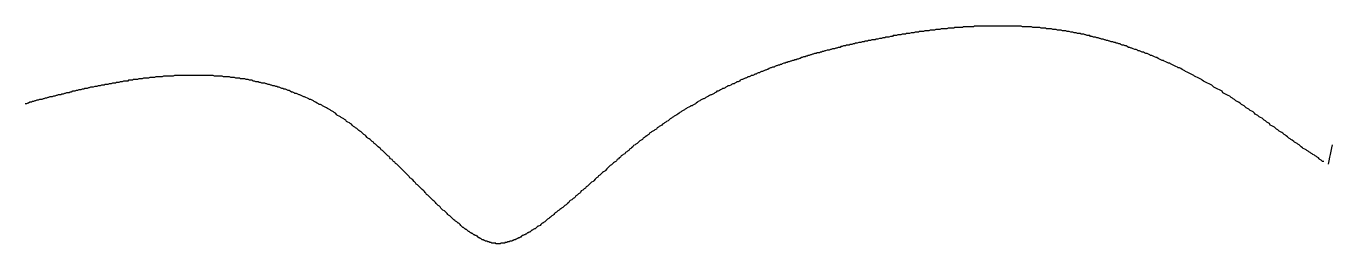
# Model space of a CAD drawing. Header units: millimetres. Extents: x 35 to 605, y 64 to 964.
# Drawn here: x 321.2 to 340.17, y 452.53 to 455.7 of the extents above; entities that cross this region are included whole.
import ezdxf

# ---------------------------------------------------------------- set-up
doc = ezdxf.new("R2010")
doc.units = ezdxf.units.MM

msp = doc.modelspace()

# ---------------------------------------------------------------- linework, layer by layer
for points in [[(340.057, 453.728, 0), (340.037, 453.728, 0), (340.027, 453.738, 0), (340.017, 453.748, 0), (339.997, 453.758, 0), (339.987, 453.768, 0), (339.977, 453.778, 0), (339.957, 453.788, 0), (339.947, 453.798, 0), (339.927, 453.808, 0), (339.917, 453.818, 0), (339.897, 453.828, 0), (339.887, 453.838, 0), (339.867, 453.848, 0), (339.857, 453.858, 0), (339.837, 453.868, 0), (339.827, 453.878, 0), (339.807, 453.888, 0), (339.797, 453.898, 0), (339.777, 453.908, 0), (339.757, 453.918, 0), (339.747, 453.928, 0), (339.727, 453.938, 0), (339.717, 453.948, 0), (339.697, 453.968, 0), (339.677, 453.978, 0), (339.667, 453.988, 0), (339.647, 453.998, 0), (339.627, 454.008, 0), (339.617, 454.018, 0), (339.597, 454.038, 0), (339.577, 454.048, 0), (339.567, 454.058, 0), (339.547, 454.068, 0), (339.527, 454.088, 0), (339.507, 454.098, 0), (339.497, 454.108, 0), (339.477, 454.118, 0), (339.457, 454.138, 0), (339.447, 454.148, 0), (339.427, 454.158, 0), (339.407, 454.168, 0), (339.387, 454.188, 0), (339.367, 454.198, 0), (339.357, 454.208, 0), (339.337, 454.228, 0), (339.317, 454.238, 0), (339.297, 454.248, 0), (339.277, 454.258, 0), (339.267, 454.278, 0), (339.247, 454.288, 0), (339.227, 454.298, 0), (339.207, 454.318, 0), (339.187, 454.328, 0), (339.177, 454.338, 0), (339.157, 454.358, 0), (339.137, 454.368, 0), (339.117, 454.378, 0), (339.097, 454.398, 0), (339.077, 454.408, 0), (339.057, 454.418, 0), (339.047, 454.428, 0), (339.027, 454.448, 0), (339.007, 454.458, 0), (338.987, 454.468, 0), (338.967, 454.488, 0), (338.947, 454.498, 0), (338.927, 454.508, 0), (338.907, 454.528, 0), (338.897, 454.538, 0), (338.877, 454.548, 0), (338.857, 454.558, 0), (338.837, 454.578, 0), (338.817, 454.588, 0), (338.797, 454.598, 0), (338.777, 454.608, 0), (338.757, 454.628, 0), (338.737, 454.638, 0), (338.727, 454.648, 0), (338.707, 454.658, 0), (338.687, 454.678, 0), (338.667, 454.688, 0), (338.647, 454.698, 0), (338.627, 454.708, 0), (338.607, 454.718, 0), (338.587, 454.728, 0), (338.577, 454.748, 0), (338.557, 454.758, 0), (338.537, 454.768, 0), (338.517, 454.778, 0), (338.497, 454.788, 0), (338.477, 454.798, 0), (338.457, 454.808, 0), (338.437, 454.828, 0), (338.427, 454.838, 0), (338.407, 454.848, 0), (338.387, 454.858, 0), (338.367, 454.868, 0), (338.347, 454.878, 0), (338.327, 454.888, 0), (338.307, 454.898, 0), (338.287, 454.908, 0), (338.277, 454.918, 0), (338.257, 454.928, 0), (338.237, 454.938, 0), (338.217, 454.948, 0), (338.197, 454.958, 0), (338.177, 454.968, 0), (338.167, 454.978, 0), (338.147, 454.988, 0), (338.127, 454.998, 0), (338.107, 455.008, 0), (338.087, 455.018, 0), (338.067, 455.028, 0), (338.047, 455.038, 0), (338.037, 455.048, 0), (338.017, 455.058, 0), (337.997, 455.068, 0), (337.977, 455.078, 0), (337.957, 455.088, 0), (337.937, 455.088, 0), (337.927, 455.098, 0), (337.907, 455.108, 0), (337.887, 455.118, 0), (337.867, 455.128, 0), (337.847, 455.138, 0), (337.827, 455.148, 0), (337.817, 455.158, 0), (337.797, 455.158, 0), (337.777, 455.168, 0), (337.757, 455.178, 0), (337.737, 455.188, 0), (337.727, 455.198, 0), (337.707, 455.198, 0), (337.687, 455.208, 0), (337.667, 455.218, 0), (337.647, 455.228, 0), (337.627, 455.238, 0), (337.617, 455.238, 0), (337.597, 455.248, 0), (337.577, 455.258, 0), (337.557, 455.268, 0), (337.537, 455.268, 0), (337.527, 455.278, 0), (337.507, 455.288, 0), (337.487, 455.298, 0), (337.467, 455.298, 0), (337.447, 455.308, 0), (337.437, 455.318, 0), (337.417, 455.318, 0), (337.397, 455.328, 0), (337.377, 455.338, 0), (337.357, 455.338, 0), (337.347, 455.348, 0), (337.327, 455.358, 0), (337.307, 455.358, 0), (337.287, 455.368, 0), (337.267, 455.378, 0), (337.257, 455.378, 0), (337.237, 455.388, 0), (337.217, 455.388, 0), (337.197, 455.398, 0), (337.187, 455.408, 0), (337.167, 455.408, 0), (337.147, 455.418, 0), (337.127, 455.418, 0), (337.107, 455.428, 0), (337.097, 455.438, 0), (337.077, 455.438, 0), (337.057, 455.448, 0), (337.037, 455.448, 0), (337.027, 455.458, 0), (337.007, 455.458, 0), (336.987, 455.468, 0), (336.967, 455.468, 0), (336.947, 455.478, 0), (336.937, 455.478, 0), (336.917, 455.488, 0), (336.897, 455.488, 0), (336.877, 455.498, 0), (336.867, 455.498, 0), (336.847, 455.508, 0), (336.827, 455.508, 0), (336.807, 455.518, 0), (336.797, 455.518, 0), (336.777, 455.528, 0), (336.757, 455.528, 0), (336.737, 455.538, 0), (336.727, 455.538, 0), (336.707, 455.538, 0), (336.687, 455.548, 0), (336.667, 455.548, 0), (336.657, 455.558, 0), (336.637, 455.558, 0), (336.617, 455.558, 0), (336.597, 455.568, 0), (336.587, 455.568, 0), (336.567, 455.578, 0), (336.547, 455.578, 0), (336.527, 455.578, 0), (336.517, 455.588, 0), (336.497, 455.588, 0), (336.477, 455.588, 0), (336.457, 455.598, 0), (336.447, 455.598, 0), (336.427, 455.598, 0), (336.407, 455.608, 0), (336.387, 455.608, 0), (336.377, 455.608, 0), (336.357, 455.618, 0), (336.337, 455.618, 0), (336.327, 455.618, 0), (336.307, 455.628, 0), (336.287, 455.628, 0), (336.267, 455.628, 0), (336.257, 455.628, 0), (336.237, 455.638, 0), (336.217, 455.638, 0), (336.207, 455.638, 0), (336.187, 455.638, 0), (336.167, 455.648, 0), (336.147, 455.648, 0), (336.137, 455.648, 0), (336.117, 455.648, 0), (336.097, 455.658, 0), (336.087, 455.658, 0), (336.067, 455.658, 0), (336.047, 455.658, 0), (336.027, 455.658, 0), (336.017, 455.668, 0), (335.997, 455.668, 0), (335.977, 455.668, 0), (335.967, 455.668, 0), (335.947, 455.668, 0), (335.927, 455.678, 0), (335.917, 455.678, 0), (335.897, 455.678, 0), (335.877, 455.678, 0), (335.857, 455.678, 0), (335.847, 455.678, 0), (335.827, 455.678, 0), (335.807, 455.688, 0), (335.797, 455.688, 0), (335.777, 455.688, 0), (335.757, 455.688, 0), (335.747, 455.688, 0), (335.727, 455.688, 0), (335.707, 455.688, 0), (335.697, 455.688, 0), (335.677, 455.688, 0), (335.657, 455.698, 0), (335.647, 455.698, 0), (335.627, 455.698, 0), (335.607, 455.698, 0), (335.597, 455.698, 0), (335.577, 455.698, 0), (335.557, 455.698, 0), (335.547, 455.698, 0), (335.527, 455.698, 0), (335.507, 455.698, 0), (335.497, 455.698, 0), (335.477, 455.698, 0), (335.457, 455.698, 0), (335.447, 455.698, 0), (335.427, 455.698, 0), (335.407, 455.698, 0), (335.397, 455.698, 0), (335.377, 455.698, 0), (335.357, 455.698, 0), (335.347, 455.698, 0), (335.327, 455.698, 0), (335.307, 455.698, 0), (335.297, 455.698, 0), (335.277, 455.698, 0), (335.257, 455.698, 0), (335.247, 455.698, 0), (335.227, 455.698, 0), (335.207, 455.698, 0), (335.197, 455.698, 0), (335.177, 455.698, 0), (335.157, 455.698, 0), (335.147, 455.698, 0), (335.127, 455.698, 0), (335.117, 455.698, 0), (335.097, 455.698, 0), (335.077, 455.698, 0), (335.067, 455.698, 0), (335.047, 455.698, 0), (335.027, 455.698, 0), (335.017, 455.698, 0), (334.997, 455.698, 0), (334.977, 455.698, 0), (334.967, 455.688, 0), (334.947, 455.688, 0), (334.937, 455.688, 0), (334.917, 455.688, 0), (334.897, 455.688, 0), (334.887, 455.688, 0), (334.867, 455.688, 0), (334.847, 455.688, 0), (334.837, 455.688, 0), (334.817, 455.688, 0), (334.807, 455.678, 0), (334.787, 455.678, 0), (334.767, 455.678, 0), (334.757, 455.678, 0), (334.737, 455.678, 0), (334.717, 455.678, 0), (334.707, 455.678, 0), (334.687, 455.678, 0), (334.677, 455.668, 0), (334.657, 455.668, 0), (334.637, 455.668, 0), (334.627, 455.668, 0), (334.607, 455.668, 0), (334.597, 455.668, 0), (334.577, 455.658, 0), (334.557, 455.658, 0), (334.547, 455.658, 0), (334.527, 455.658, 0), (334.517, 455.658, 0), (334.497, 455.658, 0), (334.477, 455.648, 0), (334.467, 455.648, 0), (334.447, 455.648, 0), (334.437, 455.648, 0), (334.417, 455.648, 0), (334.397, 455.638, 0), (334.387, 455.638, 0), (334.367, 455.638, 0), (334.357, 455.638, 0), (334.337, 455.638, 0), (334.317, 455.628, 0), (334.307, 455.628, 0), (334.287, 455.628, 0), (334.277, 455.628, 0), (334.257, 455.628, 0), (334.237, 455.618, 0), (334.227, 455.618, 0), (334.207, 455.618, 0), (334.197, 455.618, 0), (334.177, 455.618, 0), (334.167, 455.608, 0), (334.147, 455.608, 0), (334.127, 455.608, 0), (334.117, 455.608, 0), (334.097, 455.598, 0), (334.087, 455.598, 0), (334.067, 455.598, 0), (334.057, 455.598, 0), (334.037, 455.588, 0), (334.017, 455.588, 0), (334.007, 455.588, 0), (333.987, 455.588, 0), (333.977, 455.578, 0), (333.957, 455.578, 0), (333.947, 455.578, 0), (333.927, 455.578, 0), (333.907, 455.568, 0), (333.897, 455.568, 0), (333.877, 455.568, 0), (333.867, 455.568, 0), (333.847, 455.558, 0), (333.837, 455.558, 0), (333.817, 455.558, 0), (333.797, 455.558, 0), (333.787, 455.548, 0), (333.767, 455.548, 0), (333.757, 455.548, 0), (333.737, 455.538, 0), (333.727, 455.538, 0), (333.707, 455.538, 0), (333.687, 455.538, 0), (333.677, 455.528, 0), (333.657, 455.528, 0), (333.647, 455.528, 0), (333.627, 455.518, 0), (333.617, 455.518, 0), (333.597, 455.518, 0), (333.577, 455.508, 0), (333.567, 455.508, 0), (333.547, 455.508, 0), (333.537, 455.498, 0), (333.517, 455.498, 0), (333.497, 455.498, 0), (333.487, 455.498, 0), (333.467, 455.488, 0), (333.457, 455.488, 0), (333.437, 455.488, 0), (333.427, 455.478, 0), (333.407, 455.478, 0), (333.387, 455.478, 0), (333.377, 455.468, 0), (333.357, 455.468, 0), (333.347, 455.468, 0), (333.327, 455.458, 0), (333.317, 455.458, 0), (333.297, 455.458, 0), (333.277, 455.448, 0), (333.267, 455.448, 0), (333.247, 455.448, 0), (333.237, 455.438, 0), (333.217, 455.438, 0), (333.197, 455.428, 0), (333.187, 455.428, 0), (333.167, 455.428, 0), (333.157, 455.418, 0), (333.137, 455.418, 0), (333.117, 455.418, 0), (333.107, 455.408, 0), (333.087, 455.408, 0), (333.077, 455.408, 0), (333.057, 455.398, 0), (333.037, 455.398, 0), (333.027, 455.388, 0), (333.007, 455.388, 0), (332.997, 455.388, 0), (332.977, 455.378, 0), (332.967, 455.378, 0), (332.947, 455.368, 0), (332.927, 455.368, 0), (332.917, 455.368, 0), (332.897, 455.358, 0), (332.887, 455.358, 0), (332.867, 455.348, 0), (332.847, 455.348, 0), (332.837, 455.348, 0), (332.817, 455.338, 0), (332.807, 455.338, 0), (332.787, 455.328, 0), (332.767, 455.328, 0), (332.757, 455.318, 0), (332.737, 455.318, 0), (332.727, 455.308, 0), (332.707, 455.308, 0), (332.687, 455.308, 0), (332.677, 455.298, 0), (332.657, 455.298, 0), (332.637, 455.288, 0), (332.627, 455.288, 0), (332.607, 455.278, 0), (332.597, 455.278, 0), (332.577, 455.268, 0), (332.557, 455.268, 0), (332.547, 455.258, 0), (332.527, 455.258, 0), (332.517, 455.248, 0), (332.497, 455.248, 0), (332.477, 455.238, 0), (332.467, 455.238, 0), (332.447, 455.228, 0), (332.437, 455.228, 0), (332.417, 455.218, 0), (332.397, 455.218, 0), (332.387, 455.208, 0), (332.367, 455.208, 0), (332.357, 455.198, 0), (332.337, 455.198, 0), (332.317, 455.188, 0), (332.307, 455.188, 0), (332.287, 455.178, 0), (332.267, 455.178, 0), (332.257, 455.168, 0), (332.237, 455.168, 0), (332.227, 455.158, 0), (332.207, 455.158, 0), (332.187, 455.148, 0), (332.177, 455.138, 0), (332.157, 455.138, 0), (332.147, 455.128, 0), (332.127, 455.128, 0), (332.107, 455.118, 0), (332.097, 455.118, 0), (332.077, 455.108, 0), (332.067, 455.098, 0), (332.047, 455.098, 0), (332.027, 455.088, 0), (332.017, 455.088, 0), (331.997, 455.078, 0), (331.977, 455.068, 0), (331.967, 455.068, 0), (331.947, 455.058, 0), (331.937, 455.058, 0), (331.917, 455.048, 0), (331.897, 455.038, 0), (331.887, 455.038, 0), (331.867, 455.028, 0), (331.857, 455.018, 0), (331.837, 455.018, 0), (331.817, 455.008, 0), (331.807, 454.998, 0), (331.787, 454.998, 0), (331.777, 454.988, 0), (331.757, 454.978, 0), (331.737, 454.978, 0), (331.727, 454.968, 0), (331.707, 454.958, 0), (331.687, 454.958, 0), (331.677, 454.948, 0), (331.657, 454.938, 0), (331.647, 454.938, 0), (331.627, 454.928, 0), (331.607, 454.918, 0), (331.597, 454.918, 0), (331.577, 454.908, 0), (331.567, 454.898, 0), (331.547, 454.888, 0), (331.527, 454.888, 0), (331.517, 454.878, 0), (331.497, 454.868, 0), (331.487, 454.858, 0), (331.467, 454.858, 0), (331.447, 454.848, 0), (331.437, 454.838, 0), (331.417, 454.828, 0), (331.397, 454.828, 0), (331.387, 454.818, 0), (331.367, 454.808, 0), (331.357, 454.798, 0), (331.337, 454.788, 0), (331.317, 454.788, 0), (331.307, 454.778, 0), (331.287, 454.768, 0), (331.277, 454.758, 0), (331.257, 454.748, 0), (331.237, 454.748, 0), (331.227, 454.738, 0), (331.207, 454.728, 0), (331.197, 454.718, 0), (331.177, 454.708, 0), (331.157, 454.698, 0), (331.147, 454.698, 0), (331.127, 454.688, 0), (331.117, 454.678, 0), (331.097, 454.668, 0), (331.077, 454.658, 0), (331.067, 454.648, 0), (331.047, 454.638, 0), (331.037, 454.638, 0), (331.017, 454.628, 0), (330.997, 454.618, 0), (330.987, 454.608, 0), (330.967, 454.598, 0), (330.957, 454.588, 0), (330.937, 454.578, 0), (330.927, 454.568, 0), (330.907, 454.558, 0), (330.887, 454.548, 0), (330.877, 454.538, 0), (330.857, 454.538, 0), (330.847, 454.528, 0), (330.827, 454.518, 0), (330.807, 454.508, 0), (330.797, 454.498, 0), (330.777, 454.488, 0), (330.767, 454.478, 0), (330.747, 454.468, 0), (330.727, 454.458, 0), (330.717, 454.448, 0), (330.697, 454.438, 0), (330.687, 454.428, 0), (330.667, 454.418, 0), (330.657, 454.408, 0), (330.637, 454.398, 0), (330.617, 454.388, 0), (330.607, 454.378, 0), (330.587, 454.368, 0), (330.577, 454.358, 0), (330.557, 454.348, 0), (330.547, 454.338, 0), (330.527, 454.318, 0), (330.507, 454.308, 0), (330.497, 454.298, 0), (330.477, 454.288, 0), (330.467, 454.278, 0), (330.447, 454.268, 0), (330.437, 454.258, 0), (330.417, 454.248, 0), (330.397, 454.238, 0), (330.387, 454.228, 0), (330.367, 454.218, 0), (330.357, 454.198, 0), (330.337, 454.188, 0), (330.327, 454.178, 0), (330.307, 454.168, 0), (330.287, 454.158, 0), (330.277, 454.148, 0), (330.257, 454.138, 0), (330.247, 454.118, 0), (330.227, 454.108, 0), (330.217, 454.098, 0), (330.197, 454.088, 0), (330.187, 454.078, 0), (330.167, 454.068, 0), (330.157, 454.048, 0), (330.137, 454.038, 0), (330.117, 454.028, 0), (330.107, 454.018, 0), (330.087, 453.998, 0), (330.077, 453.988, 0), (330.057, 453.978, 0), (330.047, 453.968, 0), (330.027, 453.958, 0), (330.017, 453.938, 0), (329.997, 453.928, 0), (329.987, 453.918, 0), (329.967, 453.908, 0), (329.957, 453.888, 0), (329.937, 453.878, 0), (329.927, 453.868, 0), (329.907, 453.858, 0), (329.897, 453.838, 0), (329.877, 453.828, 0), (329.867, 453.818, 0), (329.847, 453.808, 0), (329.837, 453.788, 0), (329.817, 453.778, 0), (329.807, 453.768, 0), (329.787, 453.758, 0), (329.777, 453.738, 0), (329.767, 453.728, 0), (329.747, 453.718, 0), (329.737, 453.708, 0), (329.717, 453.688, 0), (329.707, 453.678, 0), (329.687, 453.668, 0), (329.677, 453.658, 0), (329.657, 453.638, 0), (329.647, 453.628, 0), (329.637, 453.618, 0), (329.617, 453.598, 0), (329.607, 453.588, 0), (329.587, 453.578, 0), (329.577, 453.568, 0), (329.557, 453.548, 0), (329.547, 453.538, 0), (329.537, 453.528, 0), (329.517, 453.518, 0), (329.507, 453.498, 0), (329.487, 453.488, 0), (329.477, 453.478, 0), (329.467, 453.468, 0), (329.447, 453.448, 0), (329.437, 453.438, 0), (329.417, 453.428, 0), (329.407, 453.418, 0), (329.397, 453.408, 0), (329.377, 453.388, 0), (329.367, 453.378, 0), (329.357, 453.368, 0), (329.337, 453.358, 0), (329.327, 453.338, 0), (329.307, 453.328, 0), (329.297, 453.318, 0), (329.287, 453.308, 0), (329.267, 453.298, 0), (329.257, 453.278, 0), (329.247, 453.268, 0), (329.227, 453.258, 0), (329.217, 453.248, 0), (329.207, 453.238, 0), (329.187, 453.228, 0), (329.177, 453.208, 0), (329.167, 453.198, 0), (329.147, 453.188, 0), (329.137, 453.178, 0), (329.127, 453.168, 0), (329.107, 453.158, 0), (329.097, 453.148, 0), (329.087, 453.128, 0), (329.067, 453.118, 0), (329.057, 453.108, 0), (329.047, 453.098, 0), (329.027, 453.088, 0), (329.017, 453.078, 0), (329.007, 453.068, 0), (328.997, 453.058, 0), (328.977, 453.048, 0), (328.967, 453.038, 0), (328.957, 453.028, 0), (328.947, 453.018, 0), (328.927, 453.008, 0), (328.917, 452.998, 0), (328.907, 452.988, 0), (328.887, 452.978, 0), (328.877, 452.968, 0), (328.867, 452.958, 0), (328.857, 452.948, 0), (328.837, 452.938, 0), (328.827, 452.928, 0), (328.817, 452.918, 0), (328.807, 452.908, 0), (328.797, 452.898, 0), (328.777, 452.888, 0), (328.767, 452.878, 0), (328.757, 452.868, 0), (328.747, 452.858, 0), (328.737, 452.848, 0), (328.717, 452.838, 0), (328.707, 452.828, 0), (328.697, 452.828, 0), (328.687, 452.818, 0), (328.677, 452.808, 0), (328.667, 452.798, 0), (328.647, 452.788, 0), (328.637, 452.788, 0), (328.627, 452.778, 0), (328.617, 452.768, 0), (328.607, 452.758, 0), (328.597, 452.748, 0), (328.587, 452.748, 0), (328.567, 452.738, 0), (328.557, 452.728, 0), (328.547, 452.728, 0), (328.537, 452.718, 0), (328.527, 452.708, 0), (328.517, 452.698, 0), (328.507, 452.698, 0), (328.497, 452.688, 0), (328.487, 452.688, 0), (328.477, 452.678, 0), (328.467, 452.668, 0), (328.457, 452.668, 0), (328.447, 452.658, 0), (328.437, 452.658, 0), (328.417, 452.648, 0), (328.407, 452.648, 0), (328.397, 452.638, 0), (328.387, 452.628, 0), (328.387, 452.628, 0), (328.377, 452.628, 0), (328.367, 452.618, 0), (328.357, 452.618, 0), (328.347, 452.608, 0), (328.337, 452.608, 0), (328.327, 452.598, 0), (328.317, 452.598, 0), (328.307, 452.588, 0), (328.297, 452.588, 0), (328.287, 452.588, 0), (328.277, 452.578, 0), (328.267, 452.578, 0), (328.267, 452.578, 0), (328.257, 452.568, 0), (328.247, 452.568, 0), (328.237, 452.568, 0), (328.227, 452.568, 0), (328.217, 452.558, 0), (328.217, 452.558, 0), (328.207, 452.558, 0), (328.197, 452.558, 0), (328.187, 452.548, 0), (328.187, 452.548, 0), (328.177, 452.548, 0), (328.167, 452.548, 0), (328.157, 452.548, 0), (328.157, 452.538, 0), (328.147, 452.538, 0), (328.137, 452.538, 0), (328.137, 452.538, 0), (328.127, 452.538, 0), (328.117, 452.538, 0), (328.117, 452.538, 0), (328.107, 452.538, 0), (328.097, 452.538, 0), (328.097, 452.538, 0), (328.087, 452.528, 0), (328.087, 452.528, 0), (328.077, 452.528, 0), (328.067, 452.528, 0), (328.067, 452.528, 0), (328.057, 452.528, 0), (328.057, 452.528, 0), (328.047, 452.528, 0), (328.047, 452.528, 0), (328.037, 452.528, 0), (328.037, 452.528, 0), (328.027, 452.528, 0), (328.027, 452.538, 0), (328.017, 452.538, 0), (328.007, 452.538, 0), (328.007, 452.538, 0), (327.997, 452.538, 0), (327.997, 452.538, 0), (327.987, 452.538, 0), (327.987, 452.538, 0), (327.977, 452.538, 0), (327.967, 452.538, 0), (327.967, 452.538, 0), (327.957, 452.548, 0), (327.957, 452.548, 0), (327.947, 452.548, 0), (327.937, 452.548, 0), (327.937, 452.548, 0), (327.927, 452.558, 0), (327.917, 452.558, 0), (327.917, 452.558, 0), (327.907, 452.558, 0), (327.897, 452.568, 0), (327.887, 452.568, 0), (327.887, 452.568, 0), (327.877, 452.568, 0), (327.867, 452.578, 0), (327.857, 452.578, 0), (327.857, 452.578, 0), (327.847, 452.588, 0), (327.837, 452.588, 0), (327.827, 452.588, 0), (327.817, 452.598, 0), (327.817, 452.598, 0), (327.807, 452.608, 0), (327.797, 452.608, 0), (327.787, 452.618, 0), (327.777, 452.618, 0), (327.767, 452.628, 0), (327.767, 452.628, 0), (327.757, 452.638, 0), (327.747, 452.638, 0), (327.737, 452.648, 0), (327.727, 452.648, 0), (327.717, 452.658, 0), (327.707, 452.658, 0), (327.697, 452.668, 0), (327.687, 452.678, 0), (327.677, 452.678, 0), (327.667, 452.688, 0), (327.657, 452.688, 0), (327.647, 452.698, 0), (327.637, 452.708, 0), (327.627, 452.708, 0), (327.617, 452.718, 0), (327.607, 452.728, 0), (327.597, 452.738, 0), (327.587, 452.738, 0), (327.577, 452.748, 0), (327.567, 452.758, 0), (327.557, 452.768, 0), (327.547, 452.768, 0), (327.537, 452.778, 0), (327.527, 452.788, 0), (327.517, 452.798, 0), (327.507, 452.808, 0), (327.497, 452.818, 0), (327.487, 452.828, 0), (327.477, 452.828, 0), (327.467, 452.838, 0), (327.457, 452.848, 0), (327.437, 452.858, 0), (327.427, 452.868, 0), (327.417, 452.878, 0), (327.407, 452.888, 0), (327.397, 452.898, 0), (327.387, 452.908, 0), (327.377, 452.918, 0), (327.367, 452.928, 0), (327.357, 452.938, 0), (327.337, 452.948, 0), (327.327, 452.958, 0), (327.317, 452.968, 0), (327.307, 452.978, 0), (327.297, 452.988, 0), (327.287, 452.998, 0), (327.277, 453.008, 0), (327.257, 453.018, 0), (327.247, 453.028, 0), (327.237, 453.038, 0), (327.227, 453.048, 0), (327.217, 453.068, 0), (327.207, 453.078, 0), (327.187, 453.088, 0), (327.177, 453.098, 0), (327.167, 453.108, 0), (327.157, 453.118, 0), (327.147, 453.128, 0), (327.127, 453.148, 0), (327.117, 453.158, 0), (327.107, 453.168, 0), (327.097, 453.178, 0), (327.087, 453.188, 0), (327.067, 453.208, 0), (327.057, 453.218, 0), (327.047, 453.228, 0), (327.037, 453.238, 0), (327.017, 453.248, 0), (327.007, 453.268, 0), (326.997, 453.278, 0), (326.987, 453.288, 0), (326.977, 453.298, 0), (326.957, 453.318, 0), (326.947, 453.328, 0), (326.937, 453.338, 0), (326.927, 453.348, 0), (326.907, 453.368, 0), (326.897, 453.378, 0), (326.887, 453.388, 0), (326.867, 453.398, 0), (326.857, 453.418, 0), (326.847, 453.428, 0), (326.837, 453.438, 0), (326.817, 453.458, 0), (326.807, 453.468, 0), (326.797, 453.478, 0), (326.777, 453.488, 0), (326.767, 453.508, 0), (326.757, 453.518, 0), (326.747, 453.528, 0), (326.727, 453.548, 0), (326.717, 453.558, 0), (326.707, 453.568, 0), (326.687, 453.588, 0), (326.677, 453.598, 0), (326.667, 453.608, 0), (326.647, 453.628, 0), (326.637, 453.638, 0), (326.627, 453.648, 0), (326.607, 453.668, 0), (326.597, 453.678, 0), (326.587, 453.688, 0), (326.567, 453.698, 0), (326.557, 453.718, 0), (326.537, 453.728, 0), (326.527, 453.738, 0), (326.517, 453.758, 0), (326.497, 453.768, 0), (326.487, 453.778, 0), (326.477, 453.798, 0), (326.457, 453.808, 0), (326.447, 453.818, 0), (326.427, 453.838, 0), (326.417, 453.848, 0), (326.407, 453.858, 0), (326.387, 453.878, 0), (326.377, 453.888, 0), (326.357, 453.898, 0), (326.347, 453.918, 0), (326.337, 453.928, 0), (326.317, 453.938, 0), (326.307, 453.948, 0), (326.287, 453.968, 0), (326.277, 453.978, 0), (326.257, 453.988, 0), (326.247, 454.008, 0), (326.227, 454.018, 0), (326.217, 454.028, 0), (326.197, 454.048, 0), (326.187, 454.058, 0), (326.167, 454.068, 0), (326.157, 454.078, 0), (326.137, 454.098, 0), (326.127, 454.108, 0), (326.107, 454.118, 0), (326.097, 454.128, 0), (326.077, 454.148, 0), (326.067, 454.158, 0), (326.047, 454.168, 0), (326.037, 454.178, 0), (326.017, 454.198, 0), (326.007, 454.208, 0), (325.987, 454.218, 0), (325.977, 454.228, 0), (325.957, 454.238, 0), (325.937, 454.258, 0), (325.927, 454.268, 0), (325.907, 454.278, 0), (325.897, 454.288, 0), (325.877, 454.298, 0), (325.857, 454.308, 0), (325.847, 454.328, 0), (325.827, 454.338, 0), (325.817, 454.348, 0), (325.797, 454.358, 0), (325.777, 454.368, 0), (325.767, 454.378, 0), (325.747, 454.388, 0), (325.727, 454.398, 0), (325.717, 454.408, 0), (325.697, 454.428, 0), (325.677, 454.438, 0), (325.667, 454.448, 0), (325.647, 454.458, 0), (325.627, 454.468, 0), (325.617, 454.478, 0), (325.597, 454.488, 0), (325.577, 454.498, 0), (325.567, 454.508, 0), (325.547, 454.518, 0), (325.527, 454.528, 0), (325.507, 454.538, 0), (325.497, 454.548, 0), (325.477, 454.558, 0), (325.457, 454.558, 0), (325.447, 454.568, 0), (325.427, 454.578, 0), (325.407, 454.588, 0), (325.387, 454.598, 0), (325.377, 454.608, 0), (325.357, 454.618, 0), (325.337, 454.628, 0), (325.317, 454.628, 0), (325.307, 454.638, 0), (325.287, 454.648, 0), (325.267, 454.658, 0), (325.247, 454.668, 0), (325.237, 454.668, 0), (325.217, 454.678, 0), (325.197, 454.688, 0), (325.177, 454.698, 0), (325.167, 454.698, 0), (325.147, 454.708, 0), (325.127, 454.718, 0), (325.107, 454.718, 0), (325.097, 454.728, 0), (325.077, 454.738, 0), (325.057, 454.738, 0), (325.037, 454.748, 0), (325.027, 454.758, 0), (325.007, 454.758, 0), (324.987, 454.768, 0), (324.967, 454.778, 0), (324.947, 454.778, 0), (324.937, 454.788, 0), (324.917, 454.788, 0), (324.897, 454.798, 0), (324.877, 454.808, 0), (324.857, 454.808, 0), (324.847, 454.818, 0), (324.827, 454.818, 0), (324.807, 454.828, 0), (324.787, 454.828, 0), (324.767, 454.838, 0), (324.757, 454.838, 0), (324.737, 454.848, 0), (324.717, 454.848, 0), (324.697, 454.858, 0), (324.687, 454.858, 0), (324.667, 454.868, 0), (324.647, 454.868, 0), (324.627, 454.868, 0), (324.607, 454.878, 0), (324.587, 454.878, 0), (324.577, 454.888, 0), (324.557, 454.888, 0), (324.537, 454.888, 0), (324.517, 454.898, 0), (324.497, 454.898, 0), (324.487, 454.908, 0), (324.467, 454.908, 0), (324.447, 454.908, 0), (324.427, 454.918, 0), (324.407, 454.918, 0), (324.397, 454.918, 0), (324.377, 454.928, 0), (324.357, 454.928, 0), (324.337, 454.928, 0), (324.317, 454.928, 0), (324.307, 454.938, 0), (324.287, 454.938, 0), (324.267, 454.938, 0), (324.247, 454.938, 0), (324.227, 454.948, 0), (324.207, 454.948, 0), (324.197, 454.948, 0), (324.177, 454.948, 0), (324.157, 454.958, 0), (324.137, 454.958, 0), (324.117, 454.958, 0), (324.107, 454.958, 0), (324.087, 454.958, 0), (324.067, 454.958, 0), (324.047, 454.968, 0), (324.027, 454.968, 0), (324.007, 454.968, 0), (323.997, 454.968, 0), (323.977, 454.968, 0), (323.957, 454.968, 0), (323.937, 454.968, 0), (323.917, 454.978, 0), (323.907, 454.978, 0), (323.887, 454.978, 0), (323.867, 454.978, 0), (323.847, 454.978, 0), (323.827, 454.978, 0), (323.807, 454.978, 0), (323.797, 454.978, 0), (323.777, 454.978, 0), (323.757, 454.978, 0), (323.737, 454.978, 0), (323.717, 454.978, 0), (323.697, 454.978, 0), (323.687, 454.978, 0), (323.667, 454.978, 0), (323.647, 454.978, 0), (323.627, 454.978, 0), (323.607, 454.978, 0), (323.597, 454.978, 0), (323.577, 454.978, 0), (323.557, 454.978, 0), (323.537, 454.978, 0), (323.517, 454.978, 0), (323.497, 454.978, 0), (323.487, 454.978, 0), (323.467, 454.978, 0), (323.447, 454.978, 0), (323.427, 454.978, 0), (323.407, 454.978, 0), (323.397, 454.978, 0), (323.377, 454.978, 0), (323.357, 454.978, 0), (323.337, 454.968, 0), (323.317, 454.968, 0), (323.307, 454.968, 0), (323.287, 454.968, 0), (323.267, 454.968, 0), (323.247, 454.968, 0), (323.227, 454.968, 0), (323.207, 454.968, 0), (323.197, 454.968, 0), (323.177, 454.958, 0), (323.157, 454.958, 0), (323.137, 454.958, 0), (323.117, 454.958, 0), (323.107, 454.958, 0), (323.087, 454.958, 0), (323.067, 454.948, 0), (323.047, 454.948, 0), (323.027, 454.948, 0), (323.017, 454.948, 0), (322.997, 454.948, 0), (322.977, 454.938, 0), (322.957, 454.938, 0), (322.937, 454.938, 0), (322.927, 454.938, 0), (322.907, 454.938, 0), (322.887, 454.928, 0), (322.867, 454.928, 0), (322.847, 454.928, 0), (322.837, 454.928, 0), (322.817, 454.918, 0), (322.797, 454.918, 0), (322.777, 454.918, 0), (322.757, 454.918, 0), (322.747, 454.908, 0), (322.727, 454.908, 0), (322.707, 454.908, 0), (322.687, 454.908, 0), (322.677, 454.898, 0), (322.657, 454.898, 0), (322.637, 454.898, 0), (322.617, 454.898, 0), (322.597, 454.888, 0), (322.587, 454.888, 0), (322.567, 454.888, 0), (322.547, 454.878, 0), (322.527, 454.878, 0), (322.507, 454.878, 0), (322.497, 454.868, 0), (322.477, 454.868, 0), (322.457, 454.868, 0), (322.437, 454.858, 0), (322.427, 454.858, 0), (322.407, 454.858, 0), (322.387, 454.848, 0), (322.367, 454.848, 0), (322.347, 454.848, 0), (322.337, 454.838, 0), (322.317, 454.838, 0), (322.297, 454.838, 0), (322.277, 454.828, 0), (322.267, 454.828, 0), (322.247, 454.828, 0), (322.227, 454.818, 0), (322.207, 454.818, 0), (322.197, 454.818, 0), (322.177, 454.808, 0), (322.157, 454.808, 0), (322.137, 454.808, 0), (322.117, 454.798, 0), (322.107, 454.798, 0), (322.087, 454.788, 0), (322.067, 454.788, 0), (322.047, 454.788, 0), (322.037, 454.778, 0), (322.017, 454.778, 0), (321.997, 454.768, 0), (321.977, 454.768, 0), (321.967, 454.768, 0), (321.947, 454.758, 0), (321.927, 454.758, 0), (321.907, 454.748, 0), (321.897, 454.748, 0), (321.877, 454.748, 0), (321.857, 454.738, 0), (321.837, 454.738, 0), (321.827, 454.728, 0), (321.807, 454.728, 0), (321.787, 454.728, 0), (321.767, 454.718, 0), (321.757, 454.718, 0), (321.737, 454.708, 0), (321.717, 454.708, 0), (321.707, 454.698, 0), (321.687, 454.698, 0), (321.667, 454.698, 0), (321.647, 454.688, 0), (321.637, 454.688, 0), (321.617, 454.678, 0), (321.597, 454.678, 0), (321.577, 454.668, 0), (321.567, 454.668, 0), (321.547, 454.668, 0), (321.527, 454.658, 0), (321.517, 454.658, 0), (321.497, 454.648, 0), (321.477, 454.648, 0), (321.457, 454.638, 0), (321.447, 454.638, 0), (321.427, 454.628, 0), (321.407, 454.628, 0), (321.397, 454.628, 0), (321.377, 454.618, 0), (321.357, 454.618, 0), (321.337, 454.608, 0), (321.327, 454.608, 0), (321.307, 454.598, 0), (321.287, 454.598, 0), (321.277, 454.588, 0), (321.257, 454.588, 0), (321.237, 454.578, 0), (321.227, 454.578, 0), (321.207, 454.568, 0), (321.187, 454.568, 0)], [(340.177, 453.968, 0), (340.167, 453.928, 0), (340.157, 453.878, 0), (340.147, 453.828, 0), (340.137, 453.788, 0), (340.127, 453.738, 0), (340.117, 453.688, 0)]]:
    msp.add_polyline3d(points)

doc.saveas('drawing.dxf')
